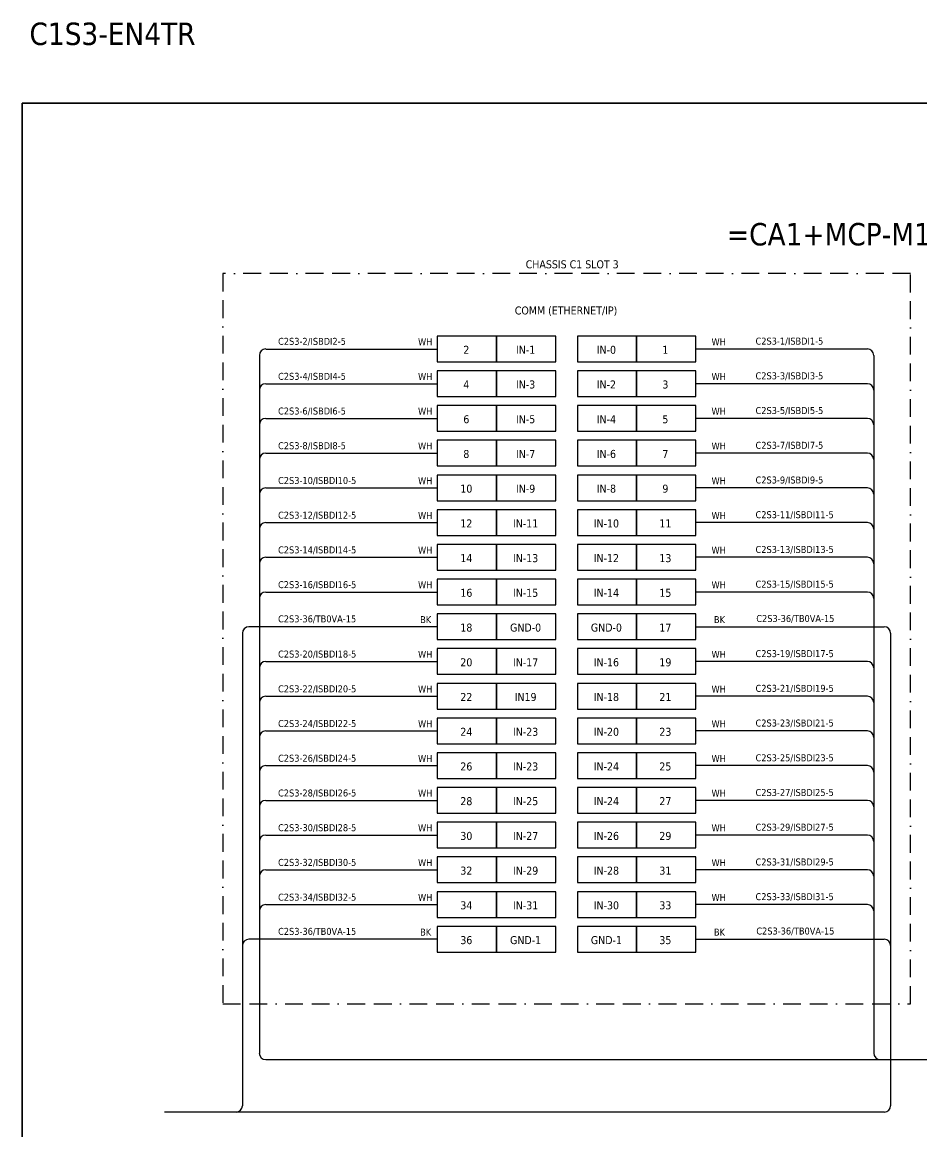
# Model space of a CAD drawing. Header units: millimetres. Extents: x 0 to 54213, y -3004 to 2820.
# Drawn here: x 12580 to 13866, y 1234 to 2820 of the extents above; entities that cross this region are included whole.
import ezdxf
from ezdxf.enums import TextEntityAlignment as Align

# ---------------------------------------------------------------- set-up
doc = ezdxf.new("R2010")
doc.units = ezdxf.units.MM
doc.linetypes.add('BORDERX2', pattern=[88.9, 25.4, -12.7, 25.4, -12.7, 0, -12.7])
doc.layers.add('HELPPOINT', color=7, linetype='Continuous')
doc.layers.add('x01001-FrameArea', color=2, linetype='BORDERX2')
doc.layers.add('IE-EQUIP', color=253, linetype='Continuous', lineweight=25)
doc.layers.add('IE-WIRE', color=7, linetype='Continuous', lineweight=25)
doc.styles.add('Tahoma', font='')
doc.styles.get('Tahoma').set_extended_font_data('Tahoma')

msp = doc.modelspace()

# ---------------------------------------------------------------- linework, layer by layer
at = {"layer": 'HELPPOINT', "color": 4, "lineweight": 35}
for p, q in [((12579.9, 0), (12579.9, 2704.2)), ((12579.9, 2704.2), (16473.2, 2704.2)), ((12579.9, 0), (12579.9, 2704.2)), ((12579.9, 2704.2), (16473.2, 2704.2))]:
    msp.add_line(p, q, dxfattribs=at)
at = {"layer": 'IE-EQUIP', "linetype": 'Continuous', "ltscale": 25.4}
for points in [[(13173.3, 2334.4), (13258, 2334.4), (13258, 2371.1), (13173.3, 2371.1)], [(13258, 2334.4), (13342.6, 2334.4), (13342.6, 2371.1), (13258, 2371.1)], [(13373.5, 2334.4), (13458.1, 2334.4), (13458.1, 2371.1), (13373.5, 2371.1)], [(13458.1, 2334.4), (13542.8, 2334.4), (13542.8, 2371.1), (13458.1, 2371.1)], [(13173.3, 2284.8), (13258, 2284.8), (13258, 2321.5), (13173.3, 2321.5)], [(13258, 2284.8), (13342.6, 2284.8), (13342.6, 2321.5), (13258, 2321.5)], [(13373.5, 2284.8), (13458.1, 2284.8), (13458.1, 2321.5), (13373.5, 2321.5)], [(13458.1, 2284.8), (13542.8, 2284.8), (13542.8, 2321.5), (13458.1, 2321.5)], [(13173.3, 2235.1), (13258, 2235.1), (13258, 2271.8), (13173.3, 2271.8)], [(13258, 2235.1), (13342.6, 2235.1), (13342.6, 2271.8), (13258, 2271.8)], [(13373.5, 2235.1), (13458.1, 2235.1), (13458.1, 2271.8), (13373.5, 2271.8)], [(13458.1, 2235.1), (13542.8, 2235.1), (13542.8, 2271.8), (13458.1, 2271.8)], [(13173.3, 2185.5), (13258, 2185.5), (13258, 2222.2), (13173.3, 2222.2)], [(13258, 2185.5), (13342.6, 2185.5), (13342.6, 2222.2), (13258, 2222.2)], [(13373.5, 2185.5), (13458.1, 2185.5), (13458.1, 2222.2), (13373.5, 2222.2)], [(13458.1, 2185.5), (13542.8, 2185.5), (13542.8, 2222.2), (13458.1, 2222.2)], [(13173.3, 2135.9), (13258, 2135.9), (13258, 2172.6), (13173.3, 2172.6)], [(13258, 2135.9), (13342.6, 2135.9), (13342.6, 2172.6), (13258, 2172.6)], [(13373.5, 2135.9), (13458.1, 2135.9), (13458.1, 2172.6), (13373.5, 2172.6)], [(13458.1, 2135.9), (13542.8, 2135.9), (13542.8, 2172.6), (13458.1, 2172.6)], [(13173.3, 2086.2), (13258, 2086.2), (13258, 2122.9), (13173.3, 2122.9)], [(13258, 2086.2), (13342.6, 2086.2), (13342.6, 2122.9), (13258, 2122.9)], [(13373.5, 2086.2), (13458.1, 2086.2), (13458.1, 2122.9), (13373.5, 2122.9)], [(13458.1, 2086.2), (13542.8, 2086.2), (13542.8, 2122.9), (13458.1, 2122.9)], [(13173.3, 2036.6), (13258, 2036.6), (13258, 2073.3), (13173.3, 2073.3)], [(13258, 2036.6), (13342.6, 2036.6), (13342.6, 2073.3), (13258, 2073.3)], [(13373.5, 2036.6), (13458.1, 2036.6), (13458.1, 2073.3), (13373.5, 2073.3)], [(13458.1, 2036.6), (13542.8, 2036.6), (13542.8, 2073.3), (13458.1, 2073.3)], [(13173.3, 1987), (13258, 1987), (13258, 2023.7), (13173.3, 2023.7)], [(13258, 1987), (13342.6, 1987), (13342.6, 2023.7), (13258, 2023.7)], [(13373.5, 1987), (13458.1, 1987), (13458.1, 2023.7), (13373.5, 2023.7)], [(13458.1, 1987), (13542.8, 1987), (13542.8, 2023.7), (13458.1, 2023.7)], [(13173.3, 1937.3), (13258, 1937.3), (13258, 1974), (13173.3, 1974)], [(13258, 1937.3), (13342.6, 1937.3), (13342.6, 1974), (13258, 1974)], [(13373.5, 1937.3), (13458.1, 1937.3), (13458.1, 1974), (13373.5, 1974)], [(13458.1, 1937.3), (13542.8, 1937.3), (13542.8, 1974), (13458.1, 1974)], [(13173.3, 1887.7), (13258, 1887.7), (13258, 1924.4), (13173.3, 1924.4)], [(13258, 1887.7), (13342.6, 1887.7), (13342.6, 1924.4), (13258, 1924.4)], [(13373.5, 1887.7), (13458.1, 1887.7), (13458.1, 1924.4), (13373.5, 1924.4)], [(13458.1, 1887.7), (13542.8, 1887.7), (13542.8, 1924.4), (13458.1, 1924.4)], [(13173.3, 1838.1), (13258, 1838.1), (13258, 1874.8), (13173.3, 1874.8)], [(13258, 1838.1), (13342.6, 1838.1), (13342.6, 1874.8), (13258, 1874.8)], [(13373.5, 1838.1), (13458.1, 1838.1), (13458.1, 1874.8), (13373.5, 1874.8)], [(13458.1, 1838.1), (13542.8, 1838.1), (13542.8, 1874.8), (13458.1, 1874.8)], [(13173.3, 1788.4), (13258, 1788.4), (13258, 1825.1), (13173.3, 1825.1)], [(13258, 1788.4), (13342.6, 1788.4), (13342.6, 1825.1), (13258, 1825.1)], [(13373.5, 1788.4), (13458.1, 1788.4), (13458.1, 1825.1), (13373.5, 1825.1)], [(13458.1, 1788.4), (13542.8, 1788.4), (13542.8, 1825.1), (13458.1, 1825.1)], [(13173.3, 1738.8), (13258, 1738.8), (13258, 1775.5), (13173.3, 1775.5)], [(13258, 1738.8), (13342.6, 1738.8), (13342.6, 1775.5), (13258, 1775.5)], [(13373.5, 1738.8), (13458.1, 1738.8), (13458.1, 1775.5), (13373.5, 1775.5)], [(13458.1, 1738.8), (13542.8, 1738.8), (13542.8, 1775.5), (13458.1, 1775.5)], [(13173.3, 1689.2), (13258, 1689.2), (13258, 1725.9), (13173.3, 1725.9)], [(13258, 1689.2), (13342.6, 1689.2), (13342.6, 1725.9), (13258, 1725.9)], [(13373.5, 1689.2), (13458.1, 1689.2), (13458.1, 1725.9), (13373.5, 1725.9)], [(13458.1, 1689.2), (13542.8, 1689.2), (13542.8, 1725.9), (13458.1, 1725.9)], [(13173.3, 1639.5), (13258, 1639.5), (13258, 1676.2), (13173.3, 1676.2)], [(13258, 1639.5), (13342.6, 1639.5), (13342.6, 1676.2), (13258, 1676.2)], [(13373.5, 1639.5), (13458.1, 1639.5), (13458.1, 1676.2), (13373.5, 1676.2)], [(13458.1, 1639.5), (13542.8, 1639.5), (13542.8, 1676.2), (13458.1, 1676.2)], [(13173.3, 1589.9), (13258, 1589.9), (13258, 1626.6), (13173.3, 1626.6)], [(13258, 1589.9), (13342.6, 1589.9), (13342.6, 1626.6), (13258, 1626.6)], [(13373.5, 1589.9), (13458.1, 1589.9), (13458.1, 1626.6), (13373.5, 1626.6)], [(13458.1, 1589.9), (13542.8, 1589.9), (13542.8, 1626.6), (13458.1, 1626.6)], [(13173.3, 1540.3), (13258, 1540.3), (13258, 1577), (13173.3, 1577)], [(13258, 1540.3), (13342.6, 1540.3), (13342.6, 1577), (13258, 1577)], [(13373.5, 1540.3), (13458.1, 1540.3), (13458.1, 1577), (13373.5, 1577)], [(13458.1, 1540.3), (13542.8, 1540.3), (13542.8, 1577), (13458.1, 1577)], [(13173.3, 1490.6), (13258, 1490.6), (13258, 1527.3), (13173.3, 1527.3)], [(13258, 1490.6), (13342.6, 1490.6), (13342.6, 1527.3), (13258, 1527.3)], [(13373.5, 1490.6), (13458.1, 1490.6), (13458.1, 1527.3), (13373.5, 1527.3)], [(13458.1, 1490.6), (13542.8, 1490.6), (13542.8, 1527.3), (13458.1, 1527.3)]]:
    msp.add_lwpolyline(points, close=True, dxfattribs=at)
at = {"layer": 'IE-WIRE', "color": 4, "ltscale": 25.4}
for p, q in [((12928.1, 2352.7), (13173.3, 2352.7)), ((13788.1, 2352.7), (13542.8, 2352.7)), ((12918.9, 2343.6), (12918.9, 1346.2)), ((13797.2, 2343.6), (13797.2, 1346.2)), ((12928.1, 2303.1), (13173.3, 2303.1)), ((13788.1, 2303.1), (13542.8, 2303.1)), ((12928.1, 2253.5), (13173.3, 2253.5)), ((13788.1, 2253.5), (13542.8, 2253.5)), ((12928.1, 2203.8), (13173.3, 2203.8)), ((13788.1, 2203.8), (13542.8, 2203.8)), ((12928.1, 2154.2), (13173.3, 2154.2)), ((13788.1, 2154.2), (13542.8, 2154.2)), ((12928.1, 2104.6), (13173.3, 2104.6)), ((13788.1, 2104.6), (13542.8, 2104.6)), ((12928.1, 2055), (13173.3, 2055)), ((13788.1, 2055), (13542.8, 2055)), ((12928.1, 2005.3), (13173.3, 2005.3)), ((13788.1, 2005.3), (13542.8, 2005.3)), ((12928.1, 1906.1), (13173.3, 1906.1)), ((13788.1, 1906.1), (13542.8, 1906.1)), ((12928.1, 1856.4), (13173.3, 1856.4)), ((13788.1, 1856.4), (13542.8, 1856.4)), ((12928.1, 1806.8), (13173.3, 1806.8)), ((13788.1, 1806.8), (13542.8, 1806.8)), ((12928.1, 1757.2), (13173.3, 1757.2)), ((13788.1, 1757.2), (13542.8, 1757.2)), ((12928.1, 1707.5), (13173.3, 1707.5)), ((13788.1, 1707.5), (13542.8, 1707.5)), ((12928.1, 1657.9), (13173.3, 1657.9)), ((13788.1, 1657.9), (13542.8, 1657.9)), ((12928.1, 1608.3), (13173.3, 1608.3)), ((13788.1, 1608.3), (13542.8, 1608.3)), ((12928.1, 1558.6), (13173.3, 1558.6)), ((13788.1, 1558.6), (13542.8, 1558.6))]:
    msp.add_line(p, q, dxfattribs=at)
at = {"layer": 'IE-WIRE', "color": 7, "ltscale": 25.4}
for p, q in [((13173.3, 1955.7), (12903.9, 1955.7)), ((13542.8, 1955.7), (13812.2, 1955.7)), ((12894.8, 1946.5), (12894.8, 1270.9)), ((13821.3, 1946.5), (13821.3, 1270.9)), ((13173.3, 1509), (12903.9, 1509)), ((13542.8, 1509), (13812.2, 1509)), ((13812.3, 1262), (12783.3, 1262))]:
    msp.add_line(p, q, dxfattribs=at)
at = {"layer": 'IE-WIRE', "color": 4}
msp.add_line((12928, 1337), (13969.3, 1337), dxfattribs=at)
at = {"layer": 'IE-WIRE', "color": 4, "ltscale": 25.4}
for centre, start, end in [((12928.1, 2343.6), 90, 180), ((13788.1, 2343.6), 0, 90), ((12928.1, 2293.9), 90, 180), ((13788.1, 2293.9), 0, 90), ((12928.1, 2244.3), 90, 180), ((13788.1, 2244.3), 0, 90), ((12928.1, 2194.7), 90, 180), ((13788.1, 2194.7), 0, 90), ((12928.1, 2145), 90, 180), ((13788.1, 2145), 0, 90), ((12928.1, 2095.4), 90, 180), ((13788.1, 2095.4), 0, 90), ((12928.1, 2045.8), 90, 180), ((13788.1, 2045.8), 0, 90), ((12928.1, 1996.1), 90, 180), ((13788.1, 1996.1), 0, 90), ((12928.1, 1896.9), 90, 180), ((13788.1, 1896.9), 0, 90), ((12928.1, 1847.2), 90, 180), ((13788.1, 1847.2), 0, 90), ((12928.1, 1797.6), 90, 180), ((13788.1, 1797.6), 0, 90), ((12928.1, 1748), 90, 180), ((13788.1, 1748), 0, 90), ((12928.1, 1698.3), 90, 180), ((13788.1, 1698.3), 0, 90), ((12928.1, 1648.7), 90, 180), ((13788.1, 1648.7), 0, 90), ((12928.1, 1599.1), 90, 180), ((13788.1, 1599.1), 0, 90), ((12928.1, 1549.4), 90, 180), ((13788.1, 1549.4), 0, 90)]:
    msp.add_arc(centre, 9.17, start, end, dxfattribs=at)
at = {"layer": 'IE-WIRE', "color": 7, "ltscale": 25.4}
for centre, radius, start, end in [((12903.9, 1946.5), 9.14, 90, 180), ((13812.2, 1946.5), 9.14, 0, 90), ((12903.9, 1499.9), 9.14, 90, 180), ((13812.2, 1499.9), 9.14, 0, 90), ((12885.8, 1270.9), 8.96, 270, 0), ((13812.3, 1270.9), 8.96, 270, 0), ((13812.3, 1270.9), 8.96, 270, 0)]:
    msp.add_arc(centre, radius, start, end, dxfattribs=at)
at = {"layer": 'IE-WIRE', "color": 4}
for centre in [(12928, 1346.2), (13806.4, 1346.2)]:
    msp.add_arc(centre, 9.14, 180, 270, dxfattribs=at)
at = {"layer": 'x01001-FrameArea'}
msp.add_lwpolyline([(12866.6, 1416.6), (13849.5, 1416.6), (13849.5, 2460.5), (12866.6, 2460.5)], close=True, dxfattribs=at)

# ---------------------------------------------------------------- texts
at = {"color": 2, "style": 'Tahoma'}
msp.add_text('C1S3-EN4TR', height=32, dxfattribs=at).set_placement((12590.3, 2787.3))
for s, height, p in [('=CA1+MCP-M1-P3', 32, (13763.3, 2516.8)), ('CHASSIS C1 SLOT 3', 11.441, (13366.1, 2473.8)), ('COMM (ETHERNET/IP)', 11.441, (13357.3, 2407.8)), ('2', 11.4, (13214.8, 2351.6)), ('IN-1', 11.44, (13299.5, 2351.6)), ('IN-0', 11.44, (13415, 2351.6)), ('1', 11.4, (13499.3, 2351.6)), ('4', 11.4, (13214.8, 2302)), ('IN-3', 11.44, (13299.5, 2302)), ('IN-2', 11.44, (13415, 2302)), ('3', 11.4, (13499.3, 2302)), ('6', 11.4, (13214.8, 2252.3)), ('IN-5', 11.44, (13299.5, 2252.3)), ('IN-4', 11.44, (13415, 2252.3)), ('5', 11.4, (13499.3, 2252.3)), ('8', 11.4, (13214.8, 2202.7)), ('IN-7', 11.44, (13299.5, 2202.7)), ('IN-6', 11.44, (13415, 2202.7)), ('7', 11.4, (13499.3, 2202.7)), ('10', 11.44, (13214.8, 2153.1)), ('IN-9', 11.44, (13299.5, 2153.1)), ('IN-8', 11.44, (13415, 2153.1)), ('9', 11.4, (13499.3, 2153.1)), ('12', 11.44, (13214.8, 2103.4)), ('IN-11', 11.44, (13299.5, 2103.4)), ('IN-10', 11.44, (13415, 2103.4)), ('11', 11.44, (13499.3, 2103.4)), ('14', 11.44, (13214.8, 2053.8)), ('IN-13', 11.44, (13299.5, 2053.8)), ('IN-12', 11.44, (13415, 2053.8)), ('13', 11.44, (13499.3, 2053.8)), ('16', 11.44, (13214.8, 2004.2)), ('IN-15', 11.44, (13299.5, 2004.2)), ('IN-14', 11.44, (13415, 2004.2)), ('15', 11.44, (13499.3, 2004.2)), ('18', 11.44, (13214.8, 1954.5)), ('GND-0', 11.44, (13299.5, 1954.5)), ('GND-0', 11.44, (13415, 1954.5)), ('17', 11.44, (13499.3, 1954.5)), ('20', 11.44, (13214.8, 1904.9)), ('IN-17', 11.44, (13299.5, 1904.9)), ('IN-16', 11.44, (13415, 1904.9)), ('19', 11.44, (13499.3, 1904.9)), ('22', 11.44, (13214.8, 1855.3)), ('IN19', 11.44, (13299.5, 1855.3)), ('IN-18', 11.44, (13415, 1855.3)), ('21', 11.44, (13499.3, 1855.3)), ('24', 11.44, (13214.8, 1805.6)), ('IN-23', 11.44, (13299.5, 1805.6)), ('IN-20', 11.44, (13415, 1805.6)), ('23', 11.44, (13499.3, 1805.6)), ('26', 11.44, (13214.8, 1756)), ('IN-23', 11.44, (13299.5, 1756)), ('IN-24', 11.44, (13415, 1756)), ('25', 11.44, (13499.3, 1756)), ('28', 11.44, (13214.8, 1706.4)), ('IN-25', 11.44, (13299.5, 1706.4)), ('IN-24', 11.44, (13415, 1706.4)), ('27', 11.44, (13499.3, 1706.4)), ('30', 11.44, (13214.8, 1656.7)), ('IN-27', 11.44, (13299.5, 1656.7)), ('IN-26', 11.44, (13415, 1656.7)), ('29', 11.44, (13499.3, 1656.7)), ('32', 11.44, (13214.8, 1607.1)), ('IN-29', 11.44, (13299.5, 1607.1)), ('IN-28', 11.44, (13415, 1607.1)), ('31', 11.44, (13499.3, 1607.1)), ('34', 11.44, (13214.8, 1557.5)), ('IN-31', 11.44, (13299.5, 1557.5)), ('IN-30', 11.44, (13415, 1557.5)), ('33', 11.44, (13499.3, 1557.5)), ('36', 11.44, (13214.8, 1507.8)), ('GND-1', 11.44, (13299.5, 1507.8)), ('GND-1', 11.44, (13415, 1507.8)), ('35', 11.44, (13499.3, 1507.8))]:
    msp.add_text(s, height=height, dxfattribs=at).set_placement(p, align=Align.MIDDLE_CENTER)
at = {"color": 4, "style": 'Tahoma'}
for s, height, p in [('C2S3-2/ISBDI2-5', 9.949, (12945.7, 2358.7)), ('WH', 9.95, (13145.8, 2358)), ('WH', 9.95, (13565.3, 2358)), ('C2S3-1/ISBDI1-5', 9.949, (13628.2, 2359)), ('C2S3-4/ISBDI4-5', 9.949, (12945.7, 2308.7)), ('WH', 9.95, (13145.8, 2308.4)), ('WH', 9.95, (13565.3, 2308.4)), ('C2S3-3/ISBDI3-5', 9.949, (13628.2, 2309.4)), ('C2S3-6/ISBDI6-5', 9.949, (12945.7, 2259.1)), ('WH', 9.95, (13145.8, 2258.7)), ('WH', 9.95, (13565.3, 2258.7)), ('C2S3-5/ISBDI5-5', 9.949, (13628.2, 2259.8)), ('C2S3-8/ISBDI8-5', 9.949, (12945.7, 2209.5)), ('WH', 9.95, (13145.8, 2209.1)), ('WH', 9.95, (13565.3, 2209.1)), ('C2S3-7/ISBDI7-5', 9.949, (13628.2, 2210.1)), ('C2S3-10/ISBDI10-5', 9.949, (12945.7, 2159.8)), ('WH', 9.95, (13145.8, 2159.5)), ('WH', 9.95, (13565.3, 2159.5)), ('C2S3-9/ISBDI9-5', 9.949, (13628.2, 2160.5)), ('C2S3-12/ISBDI12-5', 9.949, (12945.7, 2110.2)), ('WH', 9.95, (13145.8, 2109.8)), ('WH', 9.95, (13565.3, 2109.8)), ('C2S3-11/ISBDI11-5', 9.949, (13628.2, 2110.9)), ('C2S3-14/ISBDI14-5', 9.949, (12945.7, 2060.6)), ('WH', 9.95, (13145.8, 2060.2)), ('WH', 9.95, (13565.3, 2060.2)), ('C2S3-13/ISBDI13-5', 9.949, (13628.2, 2061.2)), ('C2S3-16/ISBDI16-5', 9.949, (12945.7, 2010.9)), ('WH', 9.95, (13145.8, 2010.6)), ('WH', 9.95, (13565.3, 2010.6)), ('C2S3-15/ISBDI15-5', 9.949, (13628.2, 2011.6)), ('C2S3-20/ISBDI18-5', 9.949, (12945.7, 1911.7)), ('WH', 9.95, (13145.8, 1911.3)), ('WH', 9.95, (13565.3, 1911.3)), ('C2S3-19/ISBDI17-5', 9.949, (13628.2, 1912.3)), ('C2S3-22/ISBDI20-5', 9.949, (12945.7, 1862)), ('WH', 9.95, (13145.8, 1861.7)), ('WH', 9.95, (13565.3, 1861.7)), ('C2S3-21/ISBDI19-5', 9.949, (13628.2, 1862.7)), ('C2S3-24/ISBDI22-5', 9.949, (12945.7, 1812.4)), ('WH', 9.95, (13145.8, 1812)), ('WH', 9.95, (13565.3, 1812)), ('C2S3-23/ISBDI21-5', 9.949, (13628.2, 1813.1)), ('C2S3-26/ISBDI24-5', 9.949, (12945.7, 1762.8)), ('WH', 9.95, (13145.8, 1762.4)), ('WH', 9.95, (13565.3, 1762.4)), ('C2S3-25/ISBDI23-5', 9.949, (13628.2, 1763.4)), ('C2S3-28/ISBDI26-5', 9.949, (12945.7, 1713.1)), ('WH', 9.95, (13145.8, 1712.8)), ('WH', 9.95, (13565.3, 1712.8)), ('C2S3-27/ISBDI25-5', 9.949, (13628.2, 1713.8)), ('C2S3-30/ISBDI28-5', 9.949, (12945.7, 1663.5)), ('WH', 9.95, (13145.8, 1663.1)), ('WH', 9.95, (13565.3, 1663.1)), ('C2S3-29/ISBDI27-5', 9.949, (13628.2, 1664.2)), ('C2S3-32/ISBDI30-5', 9.949, (12945.7, 1613.9)), ('WH', 9.95, (13145.8, 1613.5)), ('WH', 9.95, (13565.3, 1613.5)), ('C2S3-31/ISBDI29-5', 9.949, (13628.2, 1614.5)), ('C2S3-34/ISBDI32-5', 9.949, (12945.7, 1564.2)), ('WH', 9.95, (13145.8, 1563.9)), ('WH', 9.95, (13565.3, 1563.9)), ('C2S3-33/ISBDI31-5', 9.949, (13628.2, 1564.9))]:
    msp.add_text(s, height=height, dxfattribs=at).set_placement(p)
at = {"color": 7, "style": 'Tahoma'}
for s, height, p in [('C2S3-36/TB0VA-15', 9.949, (12945.7, 1962)), ('BK', 9.95, (13148.8, 1960.9)), ('BK', 9.95, (13568.7, 1960.9)), ('C2S3-36/TB0VA-15', 9.949, (13629.3, 1962.5)), ('C2S3-36/TB0VA-15', 9.949, (12945.7, 1515.3)), ('BK', 9.95, (13148.8, 1514.2)), ('BK', 9.95, (13568.7, 1514.2)), ('C2S3-36/TB0VA-15', 9.949, (13629.3, 1515.8))]:
    msp.add_text(s, height=height, dxfattribs=at).set_placement(p)

doc.saveas('drawing.dxf')
